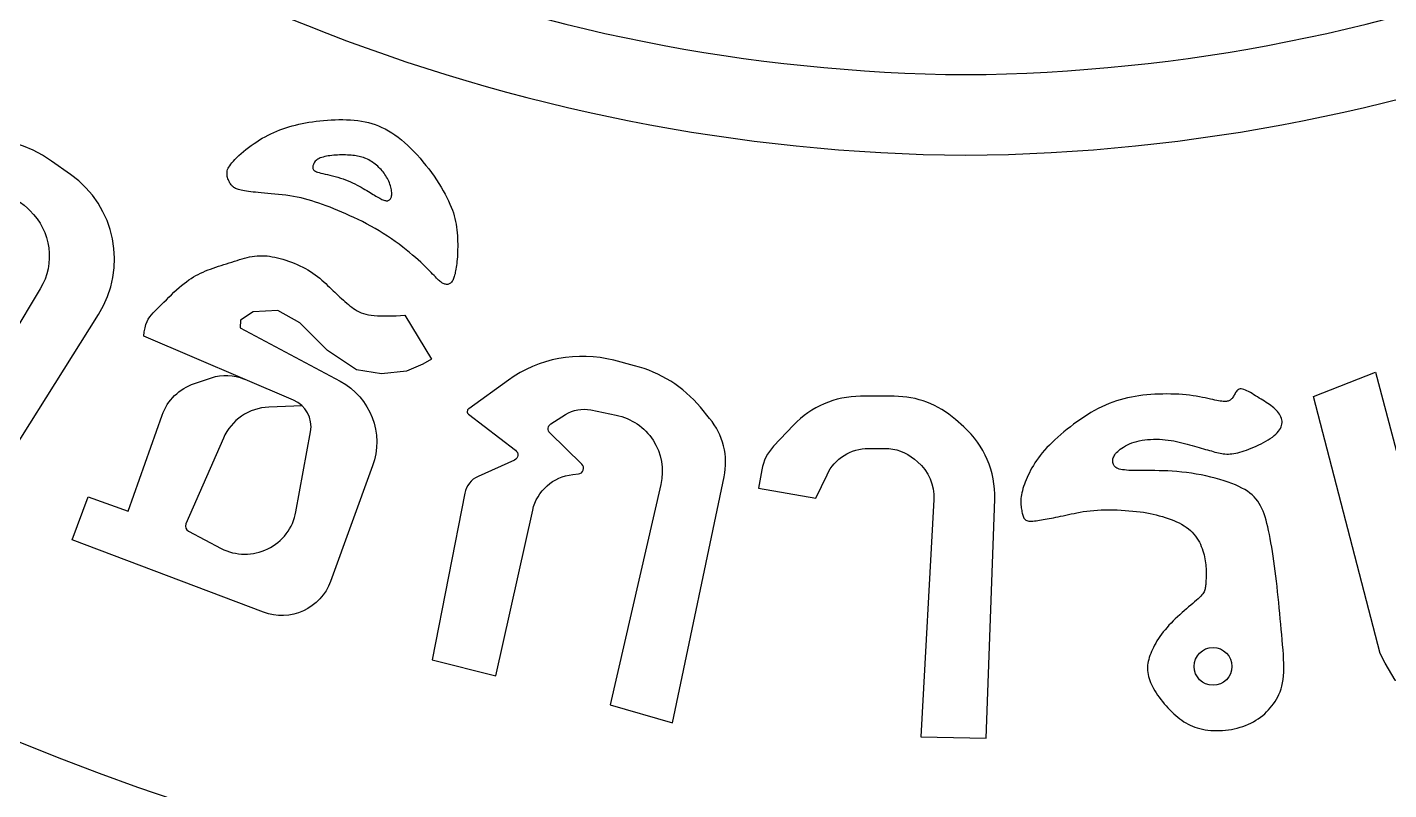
# Model space of a CAD drawing. Header units: feet. Extents: x 0 to 841, y 0 to 594.
# Drawn here: x 645.85 to 651.33, y 121.99 to 125.05 of the extents above; entities that cross this region are included whole.
import ezdxf

# ---------------------------------------------------------------- set-up
doc = ezdxf.new("R2010")
doc.units = ezdxf.units.FT
doc.header["$MEASUREMENT"] = 0
doc.layers.add('LOGO', color=7, linetype='Continuous')

# ---------------------------------------------------------------- blocks, each defined once
blk = doc.blocks.new('YOTA')
h = blk.add_hatch(color=1)
edge = h.paths.add_edge_path()
edge.add_arc((302.886, 246.975), 39.995, 0, 360)
edge = h.paths.add_edge_path(flags=16)
edge.add_arc((302.886, 246.975), 39.7, 0, 360)
at = {"color": 2}
for points in [[(292.926, 222.741), (292.962, 222.764), (292.997, 222.785), (293.033, 222.806), (293.07, 222.825), (293.107, 222.843), (293.144, 222.86), (293.182, 222.877), (293.22, 222.892), (293.259, 222.906), (293.298, 222.919), (293.338, 222.932), (293.379, 222.944), (293.421, 222.955), (293.463, 222.965), (293.506, 222.974), (293.55, 222.982), (293.595, 222.99), (293.64, 222.997), (293.687, 223.003), (293.734, 223.009), (293.782, 223.014), (293.831, 223.018), (293.88, 223.021), (293.929, 223.023), (293.979, 223.024), (294.028, 223.024), (294.077, 223.023), (294.126, 223.021), (294.174, 223.017), (294.221, 223.012), (294.268, 223.005), (294.313, 222.996), (294.357, 222.986), (294.401, 222.974), (294.444, 222.96), (294.487, 222.944), (294.529, 222.925), (294.571, 222.905), (294.613, 222.882), (294.654, 222.856), (294.696, 222.828), (294.737, 222.798), (294.778, 222.765), (294.819, 222.73), (294.86, 222.693), (294.9, 222.654), (294.94, 222.614), (294.979, 222.572), (295.018, 222.529), (295.055, 222.484), (295.092, 222.439), (295.128, 222.393), (295.162, 222.346), (295.196, 222.299), (295.228, 222.252), (295.258, 222.205), (295.287, 222.159), (295.313, 222.114), (295.338, 222.069), (295.361, 222.026), (295.382, 221.985), (295.4, 221.944), (295.416, 221.905), (295.431, 221.867), (295.444, 221.83), (295.455, 221.793), (295.464, 221.757), (295.472, 221.721), (295.479, 221.685), (295.485, 221.649), (295.49, 221.612), (295.493, 221.576), (295.496, 221.539), (295.498, 221.503), (295.499, 221.467), (295.5, 221.431), (295.5, 221.396), (295.499, 221.362), (295.498, 221.329), (295.497, 221.297), (295.495, 221.267), (295.492, 221.238), (295.49, 221.21), (295.487, 221.184), (295.484, 221.159), (295.481, 221.135), (295.477, 221.112), (295.473, 221.091), (295.469, 221.071), (295.465, 221.052), (295.46, 221.035), (295.456, 221.018), (295.451, 221.003), (295.446, 220.989), (295.44, 220.977), (295.435, 220.965), (295.428, 220.955), (295.422, 220.946), (295.415, 220.938), (295.407, 220.931), (295.399, 220.926), (295.391, 220.922), (295.382, 220.918), (295.373, 220.916), (295.363, 220.915), (295.354, 220.916), (295.344, 220.917), (295.334, 220.919), (295.324, 220.922), (295.315, 220.926), (295.305, 220.93), (295.296, 220.936), (295.286, 220.943), (295.276, 220.951), (295.265, 220.96), (295.254, 220.971), (295.242, 220.983), (295.228, 220.997), (295.213, 221.012), (295.197, 221.029), (295.178, 221.048), (295.158, 221.069), (295.136, 221.092), (295.113, 221.116), (295.087, 221.142), (295.058, 221.169), (295.028, 221.198), (294.995, 221.228), (294.96, 221.259), (294.922, 221.291), (294.882, 221.325), (294.84, 221.359), (294.795, 221.394), (294.748, 221.429), (294.7, 221.464), (294.65, 221.499), (294.599, 221.533), (294.547, 221.567), (294.494, 221.6), (294.441, 221.631), (294.387, 221.662), (294.333, 221.691), (294.279, 221.719), (294.225, 221.745), (294.171, 221.771), (294.118, 221.795), (294.065, 221.818), (294.014, 221.841), (293.963, 221.862), (293.913, 221.882), (293.864, 221.902), (293.816, 221.92), (293.769, 221.938), (293.723, 221.954), (293.677, 221.97), (293.631, 221.985), (293.585, 221.998), (293.539, 222.011), (293.493, 222.022), (293.445, 222.032), (293.397, 222.041), (293.349, 222.049), (293.3, 222.056), (293.252, 222.062), (293.204, 222.067), (293.157, 222.072), (293.111, 222.076), (293.066, 222.08), (293.024, 222.083), (292.984, 222.087), (292.946, 222.09), (292.911, 222.094), (292.878, 222.097), (292.848, 222.101), (292.82, 222.104), (292.794, 222.108), (292.77, 222.112), (292.748, 222.116), (292.728, 222.12), (292.71, 222.124), (292.693, 222.129), (292.678, 222.133), (292.665, 222.138), (292.653, 222.144), (292.641, 222.15), (292.631, 222.156), (292.622, 222.164), (292.613, 222.172), (292.605, 222.181), (292.597, 222.19), (292.589, 222.201), (292.582, 222.213), (292.575, 222.226), (292.568, 222.239), (292.563, 222.253), (292.557, 222.267), (292.553, 222.282), (292.549, 222.296), (292.547, 222.311), (292.545, 222.326), (292.545, 222.341), (292.546, 222.355), (292.549, 222.37), (292.553, 222.385), (292.56, 222.401), (292.568, 222.417), (292.579, 222.434), (292.592, 222.453), (292.608, 222.472), (292.626, 222.493), (292.647, 222.515), (292.671, 222.539), (292.698, 222.564), (292.726, 222.589), (292.757, 222.615), (292.788, 222.641), (292.822, 222.667), (292.856, 222.692), (292.891, 222.717)], [(294.031, 222.266), (294.063, 222.254), (294.095, 222.242), (294.125, 222.229), (294.154, 222.215), (294.183, 222.201), (294.21, 222.187), (294.237, 222.173), (294.262, 222.159), (294.287, 222.144), (294.311, 222.13), (294.334, 222.117), (294.356, 222.104), (294.377, 222.091), (294.397, 222.078), (294.417, 222.067), (294.435, 222.056), (294.453, 222.045), (294.47, 222.035), (294.486, 222.026), (294.501, 222.018), (294.516, 222.011), (294.529, 222.004), (294.542, 221.999), (294.554, 221.994), (294.565, 221.991), (294.575, 221.988), (294.585, 221.987), (294.594, 221.986), (294.603, 221.987), (294.611, 221.989), (294.618, 221.993), (294.625, 221.997), (294.632, 222.003), (294.637, 222.009), (294.642, 222.017), (294.646, 222.027), (294.65, 222.037), (294.652, 222.049), (294.654, 222.062), (294.654, 222.076), (294.654, 222.091), (294.652, 222.107), (294.65, 222.125), (294.646, 222.142), (294.642, 222.161), (294.637, 222.179), (294.631, 222.198), (294.624, 222.217), (294.616, 222.236), (294.608, 222.254), (294.599, 222.272), (294.589, 222.29), (294.579, 222.307), (294.568, 222.323), (294.556, 222.339), (294.544, 222.355), (294.531, 222.37), (294.518, 222.385), (294.504, 222.399), (294.49, 222.413), (294.475, 222.427), (294.459, 222.44), (294.443, 222.453), (294.427, 222.465), (294.411, 222.477), (294.394, 222.488), (294.377, 222.498), (294.36, 222.508), (294.343, 222.517), (294.325, 222.525), (294.308, 222.533), (294.291, 222.539), (294.273, 222.545), (294.255, 222.55), (294.237, 222.554), (294.218, 222.558), (294.198, 222.562), (294.178, 222.564), (294.157, 222.567), (294.135, 222.568), (294.112, 222.57), (294.088, 222.571), (294.063, 222.572), (294.038, 222.572), (294.013, 222.572), (293.987, 222.572), (293.962, 222.571), (293.936, 222.57), (293.911, 222.568), (293.887, 222.566), (293.863, 222.563), (293.84, 222.559), (293.818, 222.555), (293.796, 222.551), (293.776, 222.546), (293.758, 222.54), (293.74, 222.534), (293.724, 222.527), (293.709, 222.519), (293.696, 222.511), (293.685, 222.502), (293.675, 222.492), (293.667, 222.482), (293.661, 222.472), (293.655, 222.462), (293.651, 222.452), (293.648, 222.441), (293.646, 222.431), (293.645, 222.422), (293.644, 222.413), (293.645, 222.405), (293.646, 222.397), (293.649, 222.39), (293.653, 222.383), (293.659, 222.377), (293.667, 222.37), (293.677, 222.364), (293.69, 222.358), (293.706, 222.353), (293.725, 222.347), (293.748, 222.34), (293.773, 222.334), (293.801, 222.327), (293.831, 222.32), (293.863, 222.313), (293.896, 222.305), (293.93, 222.296), (293.964, 222.287), (293.998, 222.277)], [(307.313, 216.192), (306.46, 219.479), (307.253, 219.79), (307.92, 217.28), (308.12, 217.307), (308.316, 217.324), (308.553, 217.275), (308.79, 217.144), (308.92, 216.949), (309.059, 216.728), (309.075, 216.476), (309.067, 216.199), (308.961, 215.987), (308.871, 215.881), (308.626, 215.71), (308.414, 215.612), (308.186, 215.571), (307.998, 215.604), (307.508, 215.848), (307.378, 216.068)], [(304.776, 216.714), (304.747, 216.688), (304.719, 216.662), (304.69, 216.635), (304.663, 216.608), (304.636, 216.58), (304.609, 216.552), (304.584, 216.524), (304.559, 216.496), (304.536, 216.467), (304.513, 216.439), (304.493, 216.41), (304.473, 216.382), (304.455, 216.353), (304.439, 216.325), (304.423, 216.297), (304.409, 216.27), (304.397, 216.243), (304.385, 216.216), (304.375, 216.19), (304.365, 216.164), (304.357, 216.139), (304.35, 216.114), (304.344, 216.09), (304.34, 216.066), (304.336, 216.043), (304.335, 216.019), (304.334, 215.995), (304.335, 215.972), (304.337, 215.948), (304.341, 215.923), (304.347, 215.898), (304.354, 215.873), (304.363, 215.847), (304.373, 215.821), (304.384, 215.795), (304.397, 215.768), (304.412, 215.741), (304.428, 215.714), (304.445, 215.686), (304.463, 215.659), (304.483, 215.631), (304.504, 215.603), (304.526, 215.575), (304.548, 215.548), (304.572, 215.521), (304.596, 215.495), (304.62, 215.469), (304.645, 215.444), (304.671, 215.42), (304.696, 215.397), (304.722, 215.375), (304.747, 215.355), (304.773, 215.336), (304.799, 215.318), (304.826, 215.302), (304.853, 215.287), (304.881, 215.273), (304.91, 215.26), (304.94, 215.249), (304.972, 215.238), (305.004, 215.229), (305.037, 215.222), (305.072, 215.216), (305.107, 215.211), (305.144, 215.207), (305.18, 215.205), (305.218, 215.204), (305.255, 215.204), (305.293, 215.206), (305.332, 215.209), (305.37, 215.214), (305.408, 215.22), (305.445, 215.228), (305.483, 215.236), (305.52, 215.247), (305.556, 215.258), (305.591, 215.271), (305.626, 215.285), (305.659, 215.301), (305.692, 215.318), (305.723, 215.336), (305.753, 215.355), (305.781, 215.376), (305.809, 215.397), (305.835, 215.42), (305.86, 215.444), (305.884, 215.468), (305.907, 215.494), (305.928, 215.52), (305.948, 215.548), (305.968, 215.576), (305.986, 215.605), (306.003, 215.636), (306.018, 215.668), (306.032, 215.701), (306.044, 215.737), (306.055, 215.775), (306.064, 215.816), (306.071, 215.859), (306.076, 215.905), (306.079, 215.954), (306.08, 216.006), (306.079, 216.061), (306.077, 216.118), (306.074, 216.177), (306.07, 216.239), (306.065, 216.302), (306.059, 216.367), (306.053, 216.433), (306.046, 216.5), (306.04, 216.567), (306.034, 216.636), (306.027, 216.705), (306.021, 216.774), (306.014, 216.843), (306.007, 216.912), (306, 216.98), (305.993, 217.048), (305.985, 217.116), (305.978, 217.182), (305.969, 217.247), (305.961, 217.311), (305.952, 217.374), (305.943, 217.435), (305.934, 217.495), (305.925, 217.552), (305.915, 217.608), (305.905, 217.662), (305.895, 217.714), (305.885, 217.764), (305.874, 217.811), (305.864, 217.856), (305.852, 217.899), (305.84, 217.939), (305.828, 217.978), (305.814, 218.014), (305.799, 218.049), (305.782, 218.081), (305.764, 218.112), (305.745, 218.142), (305.723, 218.17), (305.699, 218.196), (305.673, 218.221), (305.645, 218.245), (305.614, 218.267), (305.581, 218.289), (305.544, 218.309), (305.505, 218.329), (305.462, 218.348), (305.416, 218.367), (305.367, 218.385), (305.315, 218.402), (305.259, 218.419), (305.202, 218.435), (305.143, 218.45), (305.082, 218.464), (305.021, 218.476), (304.958, 218.488), (304.896, 218.498), (304.834, 218.507), (304.772, 218.514), (304.711, 218.52), (304.652, 218.524), (304.593, 218.527), (304.537, 218.53), (304.482, 218.531), (304.428, 218.532), (304.378, 218.533), (304.329, 218.533), (304.283, 218.533), (304.24, 218.533), (304.2, 218.533), (304.162, 218.534), (304.128, 218.534), (304.095, 218.535), (304.066, 218.537), (304.039, 218.54), (304.015, 218.543), (303.993, 218.547), (303.973, 218.552), (303.956, 218.558), (303.941, 218.565), (303.929, 218.573), (303.918, 218.582), (303.909, 218.591), (303.902, 218.602), (303.897, 218.612), (303.893, 218.624), (303.89, 218.635), (303.889, 218.647), (303.888, 218.659), (303.889, 218.671), (303.892, 218.683), (303.895, 218.696), (303.901, 218.709), (303.907, 218.722), (303.916, 218.735), (303.926, 218.749), (303.938, 218.762), (303.952, 218.776), (303.968, 218.791), (303.986, 218.805), (304.006, 218.82), (304.028, 218.834), (304.052, 218.848), (304.078, 218.862), (304.105, 218.874), (304.134, 218.886), (304.164, 218.897), (304.196, 218.906), (304.229, 218.914), (304.264, 218.921), (304.299, 218.926), (304.335, 218.93), (304.372, 218.932), (304.41, 218.934), (304.448, 218.934), (304.486, 218.933), (304.524, 218.931), (304.561, 218.927), (304.598, 218.923), (304.635, 218.917), (304.671, 218.911), (304.706, 218.904), (304.741, 218.896), (304.775, 218.888), (304.809, 218.879), (304.842, 218.871), (304.874, 218.862), (304.905, 218.853), (304.936, 218.845), (304.966, 218.836), (304.995, 218.828), (305.023, 218.82), (305.05, 218.812), (305.077, 218.804), (305.103, 218.797), (305.128, 218.79), (305.152, 218.783), (305.175, 218.776), (305.198, 218.77), (305.22, 218.765), (305.242, 218.759), (305.263, 218.755), (305.284, 218.751), (305.305, 218.748), (305.326, 218.745), (305.348, 218.744), (305.37, 218.744), (305.392, 218.745), (305.416, 218.747), (305.44, 218.75), (305.465, 218.755), (305.491, 218.761), (305.518, 218.768), (305.545, 218.776), (305.573, 218.785), (305.602, 218.795), (305.632, 218.807), (305.663, 218.819), (305.694, 218.832), (305.726, 218.846), (305.758, 218.861), (305.789, 218.876), (305.82, 218.892), (305.851, 218.909), (305.88, 218.926), (305.907, 218.944), (305.933, 218.962), (305.956, 218.98), (305.977, 218.998), (305.996, 219.017), (306.012, 219.035), (306.025, 219.054), (306.036, 219.073), (306.045, 219.091), (306.052, 219.11), (306.056, 219.128), (306.057, 219.147), (306.057, 219.165), (306.054, 219.183), (306.05, 219.201), (306.043, 219.219), (306.034, 219.237), (306.024, 219.254), (306.012, 219.271), (305.999, 219.287), (305.984, 219.303), (305.968, 219.319), (305.951, 219.334), (305.933, 219.349), (305.914, 219.364), (305.895, 219.378), (305.874, 219.392), (305.853, 219.405), (305.832, 219.419), (305.81, 219.433), (305.788, 219.447), (305.765, 219.46), (305.742, 219.475), (305.719, 219.489), (305.696, 219.503), (305.673, 219.517), (305.651, 219.531), (305.629, 219.543), (305.608, 219.554), (305.588, 219.563), (305.569, 219.571), (305.551, 219.575), (305.535, 219.578), (305.521, 219.577), (305.509, 219.574), (305.497, 219.568), (305.487, 219.561), (305.478, 219.552), (305.47, 219.541), (305.463, 219.53), (305.456, 219.519), (305.449, 219.507), (305.443, 219.496), (305.436, 219.485), (305.43, 219.475), (305.423, 219.465), (305.417, 219.457), (305.409, 219.449), (305.402, 219.442), (305.394, 219.435), (305.385, 219.43), (305.376, 219.425), (305.366, 219.422), (305.355, 219.419), (305.344, 219.417), (305.331, 219.416), (305.317, 219.416), (305.301, 219.417), (305.284, 219.419), (305.265, 219.422), (305.244, 219.425), (305.222, 219.43), (305.197, 219.435), (305.169, 219.441), (305.139, 219.447), (305.108, 219.454), (305.073, 219.462), (305.037, 219.469), (304.999, 219.476), (304.959, 219.483), (304.917, 219.49), (304.874, 219.496), (304.829, 219.501), (304.782, 219.505), (304.734, 219.509), (304.684, 219.511), (304.634, 219.512), (304.583, 219.513), (304.532, 219.512), (304.48, 219.511), (304.428, 219.509), (304.377, 219.505), (304.325, 219.501), (304.275, 219.496), (304.225, 219.489), (304.176, 219.482), (304.127, 219.473), (304.078, 219.463), (304.03, 219.452), (303.983, 219.439), (303.935, 219.424), (303.888, 219.408), (303.841, 219.39), (303.794, 219.37), (303.748, 219.348), (303.701, 219.325), (303.655, 219.3), (303.61, 219.274), (303.564, 219.246), (303.52, 219.217), (303.475, 219.188), (303.431, 219.157), (303.388, 219.126), (303.346, 219.093), (303.304, 219.061), (303.263, 219.028), (303.223, 218.995), (303.185, 218.961), (303.147, 218.927), (303.112, 218.893), (303.078, 218.859), (303.045, 218.826), (303.015, 218.792), (302.987, 218.759), (302.96, 218.726), (302.936, 218.694), (302.913, 218.662), (302.892, 218.63), (302.872, 218.598), (302.853, 218.567), (302.836, 218.536), (302.821, 218.505), (302.806, 218.475), (302.792, 218.445), (302.779, 218.415), (302.767, 218.386), (302.757, 218.358), (302.747, 218.33), (302.738, 218.302), (302.731, 218.275), (302.725, 218.249), (302.72, 218.224), (302.716, 218.2), (302.713, 218.177), (302.712, 218.154), (302.711, 218.133), (302.712, 218.112), (302.713, 218.092), (302.715, 218.073), (302.717, 218.055), (302.72, 218.037), (302.723, 218.021), (302.726, 218.004), (302.73, 217.989), (302.733, 217.974), (302.737, 217.96), (302.741, 217.947), (302.746, 217.935), (302.752, 217.924), (302.759, 217.914), (302.767, 217.906), (302.776, 217.899), (302.787, 217.893), (302.8, 217.889), (302.814, 217.887), (302.83, 217.885), (302.848, 217.885), (302.866, 217.886), (302.886, 217.888), (302.907, 217.891), (302.929, 217.894), (302.952, 217.897), (302.975, 217.901), (302.999, 217.905), (303.024, 217.909), (303.05, 217.914), (303.076, 217.919), (303.103, 217.924), (303.131, 217.929), (303.16, 217.935), (303.19, 217.941), (303.221, 217.947), (303.253, 217.954), (303.286, 217.961), (303.321, 217.969), (303.356, 217.977), (303.393, 217.985), (303.431, 217.992), (303.471, 218), (303.512, 218.007), (303.555, 218.013), (303.599, 218.018), (303.645, 218.023), (303.693, 218.026), (303.742, 218.029), (303.792, 218.03), (303.843, 218.03), (303.894, 218.03), (303.946, 218.028), (303.997, 218.026), (304.047, 218.023), (304.097, 218.019), (304.145, 218.015), (304.192, 218.01), (304.238, 218.004), (304.282, 217.998), (304.325, 217.991), (304.366, 217.983), (304.407, 217.974), (304.446, 217.965), (304.485, 217.955), (304.524, 217.944), (304.561, 217.933), (304.598, 217.921), (304.635, 217.907), (304.67, 217.893), (304.705, 217.878), (304.739, 217.863), (304.771, 217.846), (304.802, 217.827), (304.831, 217.808), (304.859, 217.788), (304.884, 217.766), (304.908, 217.744), (304.929, 217.72), (304.949, 217.695), (304.967, 217.669), (304.983, 217.643), (304.998, 217.616), (305.011, 217.589), (305.023, 217.562), (305.034, 217.534), (305.043, 217.507), (305.051, 217.48), (305.058, 217.454), (305.064, 217.428), (305.07, 217.402), (305.074, 217.377), (305.078, 217.352), (305.081, 217.327), (305.083, 217.303), (305.084, 217.279), (305.085, 217.256), (305.086, 217.233), (305.086, 217.211), (305.086, 217.189), (305.085, 217.168), (305.084, 217.148), (305.083, 217.129), (305.082, 217.11), (305.081, 217.093), (305.079, 217.076), (305.077, 217.06), (305.076, 217.046), (305.074, 217.032), (305.071, 217.019), (305.068, 217.006), (305.064, 216.994), (305.058, 216.981), (305.051, 216.968), (305.042, 216.955), (305.03, 216.941), (305.017, 216.925), (305, 216.909), (304.981, 216.891), (304.96, 216.872), (304.937, 216.852), (304.913, 216.832), (304.887, 216.81), (304.86, 216.787), (304.832, 216.763), (304.804, 216.739)]]:
    blk.add_lwpolyline(points, close=True, dxfattribs=at)
for points in [[(289.165, 221.964, -0.350673), (289.99, 221.89), (290.02, 221.861, -0.350225), (290.153, 220.859), (288.697, 218.435), (289.346, 218.062), (290.9, 220.53, 0.399107), (290.542, 222.321), (290.298, 222.493, 0.343774), (288.307, 222.396), (288.031, 222.159), (288.81, 221.729)], [(298.726, 219.2), (298.607, 219.343, 0.157517), (297.765, 219.875), (297.498, 219.944, 0.222093), (296.149, 219.69), (295.64, 219.324, 0.503437), (295.639, 219.253), (296.241, 218.792, -0.567782), (296.226, 218.667), (295.76, 218.457, 0.243325), (295.592, 218.245), (295.174, 216.109), (295.988, 215.906), (296.46, 218.025, -0.321986), (296.974, 218.482), (297.045, 218.49, 0.635917), (297.089, 218.616), (296.679, 219.014, -0.486165), (296.691, 219.13), (296.881, 219.249, -0.192154), (297.203, 219.308), (297.529, 219.242, -0.422075), (298.101, 218.356), (297.454, 215.532), (298.25, 215.302), (298.912, 218.453, 0.229343)], [(299.545, 218.843, 0.146472), (299.393, 218.541), (299.352, 218.307), (300.088, 218.181), (300.23, 218.48, -0.289606), (300.762, 218.816), (300.97, 218.816, -0.177055), (301.35, 218.678), (301.389, 218.645, -0.235496), (301.598, 218.162), (301.429, 215.124), (302.266, 215.106), (302.377, 218.166, 0.224102), (301.981, 219.091), (301.873, 219.187, 0.183327), (301.091, 219.483), (300.659, 219.483, 0.206229), (299.802, 219.114)]]:
    blk.add_lwpolyline(points, format="xyb", close=True, dxfattribs=at)
blk.add_lwpolyline([(293.507, 219.362), (293.08, 219.345, 0.287609), (292.498, 218.948), (292.018, 217.85, 0.39419), (292.051, 217.755), (292.469, 217.537, 0.50538), (293.428, 218.006), (293.615, 219.03, 0.350347), (293.397, 219.434), (291.479, 220.252), (291.485, 220.31), (291.495, 220.359), (291.507, 220.402), (291.521, 220.439), (291.537, 220.471), (291.555, 220.499), (291.576, 220.526), (291.598, 220.55), (291.623, 220.575), (291.649, 220.601), (291.677, 220.628), (291.706, 220.657), (291.736, 220.688), (291.768, 220.719), (291.8, 220.751), (291.833, 220.783), (291.865, 220.814), (291.898, 220.844), (291.931, 220.874), (291.963, 220.901), (291.995, 220.927), (292.026, 220.95), (292.056, 220.972), (292.086, 220.992), (292.116, 221.011), (292.147, 221.028), (292.177, 221.044), (292.207, 221.059), (292.238, 221.073), (292.27, 221.087), (292.302, 221.1), (292.335, 221.112), (292.368, 221.124), (292.402, 221.136), (292.436, 221.148), (292.47, 221.159), (292.504, 221.17), (292.538, 221.18), (292.572, 221.191), (292.606, 221.202), (292.64, 221.212), (292.673, 221.223), (292.706, 221.233), (292.738, 221.242), (292.771, 221.251), (292.803, 221.26), (292.835, 221.267), (292.867, 221.273), (292.899, 221.278), (292.931, 221.281), (292.963, 221.283), (292.994, 221.283), (293.027, 221.282), (293.059, 221.28), (293.091, 221.276), (293.124, 221.27), (293.158, 221.264), (293.192, 221.256), (293.226, 221.247), (293.261, 221.237), (293.297, 221.226), (293.333, 221.214), (293.369, 221.201), (293.406, 221.186), (293.442, 221.171), (293.479, 221.155), (293.514, 221.138), (293.549, 221.12), (293.582, 221.101), (293.615, 221.081), (293.646, 221.06), (293.676, 221.039), (293.705, 221.017), (293.732, 220.994), (293.759, 220.971), (293.784, 220.948), (293.809, 220.925), (293.834, 220.902), (293.857, 220.879), (293.88, 220.857), (293.903, 220.835), (293.926, 220.814), (293.948, 220.793), (293.97, 220.773), (293.992, 220.753), (294.013, 220.733), (294.035, 220.714), (294.056, 220.696), (294.078, 220.677), (294.099, 220.66), (294.12, 220.642), (294.142, 220.625), (294.164, 220.609), (294.187, 220.593), (294.211, 220.579), (294.236, 220.565), (294.263, 220.553), (294.291, 220.542), (294.322, 220.533), (294.355, 220.526), (294.391, 220.52), (294.43, 220.516), (294.471, 220.513), (294.514, 220.512), (294.56, 220.512), (294.608, 220.512), (294.658, 220.513), (294.711, 220.515), (294.765, 220.517), (294.822, 220.52), (295.164, 219.958), (295.055, 219.894), (294.842, 219.805), (294.524, 219.77), (294.205, 219.823), (293.833, 220.07), (293.479, 220.424), (293.196, 220.583), (292.878, 220.565), (292.718, 220.459), (292.715, 220.358), (293.996, 219.675, -0.37389), (294.41, 218.592), (293.87, 217.113, -0.417181), (293.013, 216.72), (290.561, 217.644), (290.766, 218.196), (291.277, 218.013), (291.714, 219.241, -0.229881), (292.127, 219.647), (292.346, 219.72, -0.183925), (292.765, 219.704)], format="xyb", dxfattribs=at)
at = {"color": 1}
for centre, radius in [((302.881, 246.975), 40), ((302.881, 246.975), 40), ((302.886, 246.975), 39.995)]:
    blk.add_circle(centre, radius, dxfattribs=at)
at = {"color": 2}
for centre, radius in [((302.886, 246.975), 39.7), ((302.886, 246.975), 38.793), ((305.173, 216.026), 0.242)]:
    blk.add_circle(centre, radius, dxfattribs=at)
for centre, radius, start, end in [((302.21, 245.856), 22.257, 226.9663, 269.481), ((301.807, 245.856), 22.257, 270.519, 313.0337), ((302.886, 246.975), 35.372, 209.8982, 268.7862), ((302.886, 246.975), 34.464, 211.5899, 267.0945), ((302.21, 245.856), 23.289, 226.9663, 269.504), ((301.807, 245.856), 23.289, 270.496, 313.0337), ((302.886, 246.975), 35.372, 269.572, 328.7695), ((302.886, 246.975), 34.464, 271.2637, 327.0777)]:
    blk.add_arc(centre, radius, start, end, dxfattribs=at)

msp = doc.modelspace()

# ---------------------------------------------------------------- linework, layer by layer
at = {"layer": 'LOGO', "color": 1}
msp.add_circle((649.9138, 132.2024), 12.5548, dxfattribs=at)

# ---------------------------------------------------------------- block references
at = {"layer": 'LOGO', "xscale": 0.3139103563735262, "yscale": 0.3139103563735262, "zscale": 0.3139103563735262}
msp.add_blockref('YOTA', (554.8225, 54.668), dxfattribs=at)

doc.saveas('drawing.dxf')
